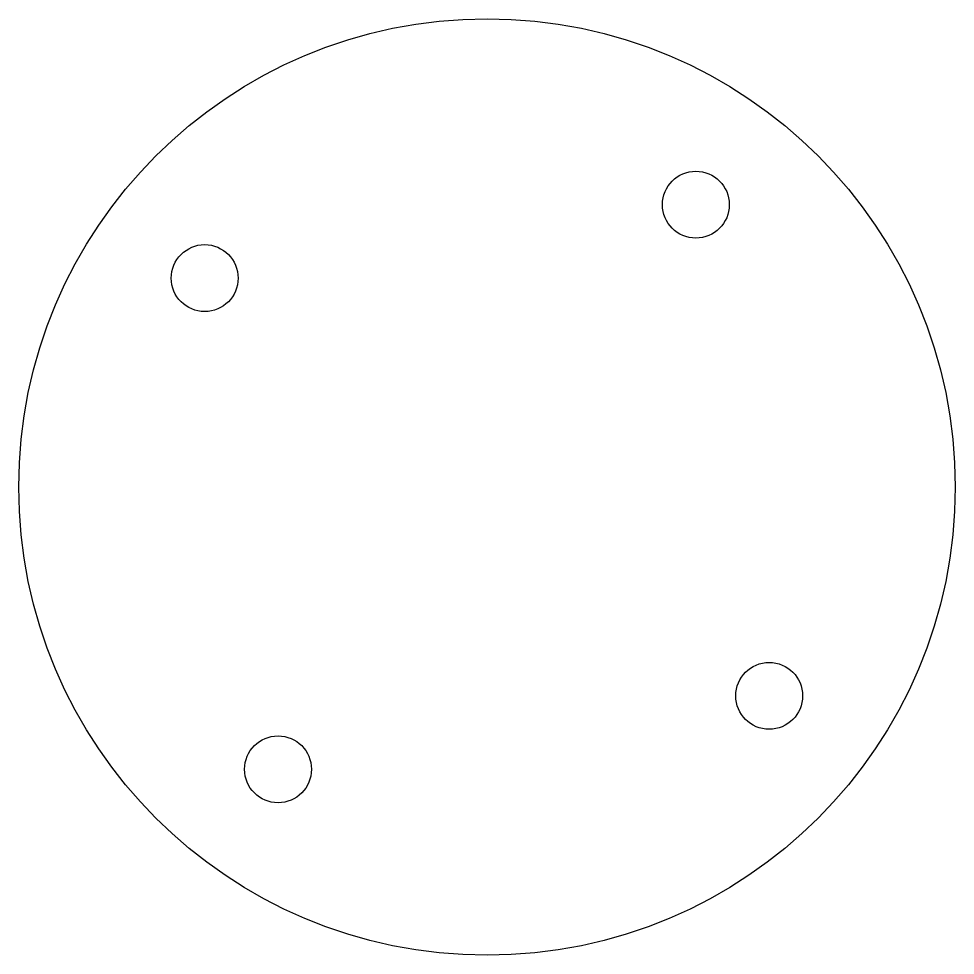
# Model space of a CAD drawing. Header units: inches. Extents: x 21.64 to 25.14, y 3.99 to 7.49.
import ezdxf

# ---------------------------------------------------------------- set-up
doc = ezdxf.new("R2010")
doc.units = ezdxf.units.IN
doc.header["$MEASUREMENT"] = 0

msp = doc.modelspace()

# ---------------------------------------------------------------- linework, layer by layer
for centre, radius in [((23.3866, 5.7386), 1.75), ((23.3866, 5.7386, -0.125), 1.75), ((24.1672, 6.7937), 0.125), ((22.3316, 6.5193), 0.125), ((24.4412, 4.9581), 0.125), ((22.6057, 4.6836), 0.125)]:
    msp.add_circle(centre, radius)

doc.saveas('drawing.dxf')
